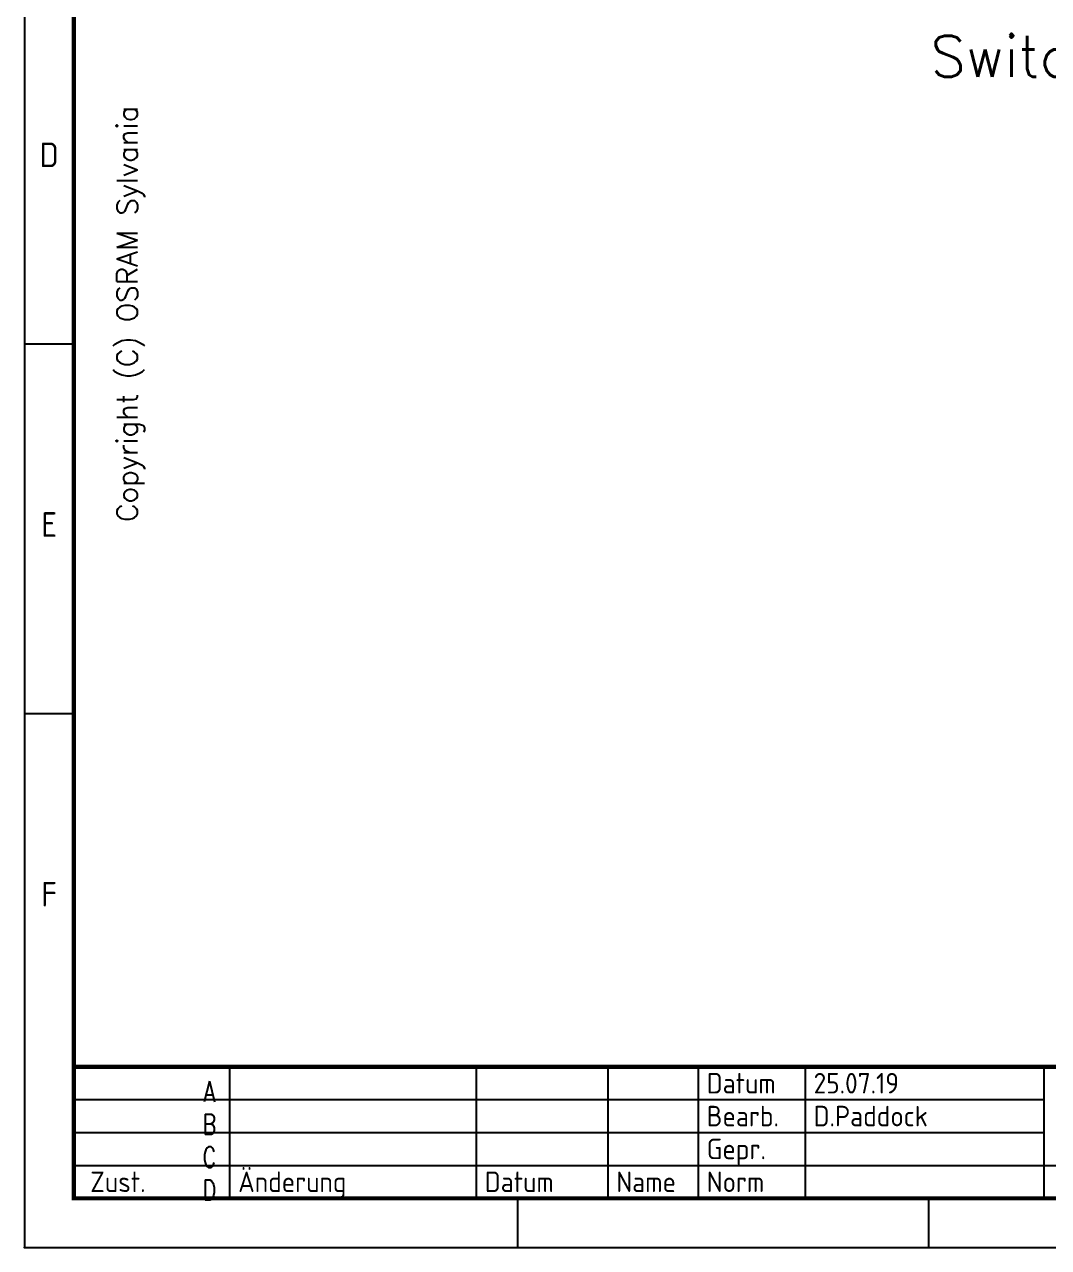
# Model space of a CAD drawing. Extents: x 0 to 420, y 0 to 297.
# Drawn here: x 0 to 124.6, y 0 to 148.9 of the extents above; entities that cross this region are included whole.
import ezdxf
from ezdxf.enums import TextEntityAlignment as Align

# ---------------------------------------------------------------- set-up
doc = ezdxf.new("R2010")
doc.units = 0
doc.header["$LTSCALE"] = 25
for name, color, linetype in [('ECS_LEV_PG_FRAME', 7, 'CONTINUOUS'), ('ECS_LEV_PG_LADDER', 7, 'CONTINUOUS'), ('ECS_LEV_PH_DATA', 7, 'CONTINUOUS'), ('ECS_LEV_PH_EED', 7, 'CONTINUOUS'), ('ECS_LEV_PH_LOGO', 7, 'CONTINUOUS'), ('ECS_LXV_TEXT', 7, 'CONTINUOUS')]:
    doc.layers.add(name, color=color, linetype=linetype)
doc.styles.add('ISOCP', font='ISOCP.SHX', dxfattribs={"oblique": 0.017453, "height": 1})
doc.styles.add('ROMANS', font='ROMANS.SHX', dxfattribs={"oblique": 0.017453})
doc.styles.get("Standard").update_dxf_attribs({"font": 'romans.shx'})

# ---------------------------------------------------------------- blocks, each defined once
blk = doc.blocks.new('__TEXT_')
blk = doc.blocks.new('__PHTEXT_')
blk = doc.blocks.new('sylvania')
at = {"layer": 'ECS_LXV_TEXT', "color": 7, "linetype": 'Continuous'}
ref = blk.add_blockref('__TEXT_', (0, 0), dxfattribs=at)
ref.add_attrib('ECS_T_TEXT_0.0', 'Copyright (C) OSRAM Sylvania', dxfattribs={"color": 7, "linetype": 'Continuous', "height": 2.5, "rotation": 89.9985, "style": 'ROMANS'}).set_placement((-127.5, 139), align=Align.MIDDLE_RIGHT)
ref = blk.add_blockref('__TEXT_', (0, 0), dxfattribs=at)
ref.add_attrib('ECS_T_TEXT_0.0', 'A', dxfattribs={"color": 7, "linetype": 'Continuous', "height": 2.5, "style": 'ROMANS', "width": 0.725}).set_placement((-117.5, 19), align=Align.MIDDLE_CENTER)
ref = blk.add_blockref('__TEXT_', (0, 0), dxfattribs=at)
ref.add_attrib('ECS_T_TEXT_0.0', 'B', dxfattribs={"color": 7, "linetype": 'Continuous', "height": 2.5, "style": 'ROMANS', "width": 0.725}).set_placement((-117.5, 15), align=Align.MIDDLE_CENTER)
ref = blk.add_blockref('__TEXT_', (0, 0), dxfattribs=at)
ref.add_attrib('ECS_T_TEXT_0.0', 'C', dxfattribs={"color": 7, "linetype": 'Continuous', "height": 2.5, "style": 'ROMANS', "width": 0.725}).set_placement((-117.5, 11), align=Align.MIDDLE_CENTER)
ref = blk.add_blockref('__TEXT_', (0, 0), dxfattribs=at)
ref.add_attrib('ECS_T_TEXT_0.0', 'D', dxfattribs={"color": 7, "linetype": 'Continuous', "height": 2.5, "style": 'ROMANS', "width": 0.725}).set_placement((-117.5, 7), align=Align.MIDDLE_CENTER)

msp = doc.modelspace()

# ---------------------------------------------------------------- linework, layer by layer
at = {"layer": 'ECS_LEV_PG_FRAME', "color": 7, "linetype": 'Continuous'}
for p, q in [((0, 297), (0, 0)), ((0, 0), (420, 0))]:
    msp.add_line(p, q, dxfattribs=at)
at = {"layer": 'ECS_LEV_PH_DATA', "color": 7, "linetype": 'Continuous'}
for p, q in [((0, 297), (0, 0)), ((0, 297), (0, 0)), ((0, 0), (420, 0)), ((0, 0), (420, 0))]:
    msp.add_line(p, q, dxfattribs=at)
at = {"layer": 'ECS_LEV_PH_DATA', "color": 7}
for p, q in [((0, 110), (6, 110)), ((0, 65), (6, 65)), ((25, 6), (25, 22)), ((55, 6), (55, 22)), ((71, 6), (71, 22)), ((82, 6), (82, 22)), ((95, 6), (95, 22)), ((124, 22), (124, 6)), ((6, 18), (124, 18)), ((6, 14), (124, 14)), ((6, 10), (244, 10)), ((60, 0), (60, 6)), ((110, 0), (110, 6))]:
    msp.add_line(p, q, dxfattribs=at)
at = {"layer": 'ECS_LEV_PH_DATA', "color": 7, "const_width": 0.5}
msp.add_lwpolyline([(414, 291), (6, 291), (6, 6), (414, 6)], close=True, dxfattribs=at)
msp.add_lwpolyline([(6, 22), (414, 22)], dxfattribs=at)
at = {"layer": 'ECS_LEV_PH_DATA'}
for p in [(0, 0), (0.02, 0.02), (0.02, 0.02), (0.02, 0.02), (0.02, 0.02), (0.02, 0.02), (0.02, 0.02), (0.02, 0.02), (0.02, 0.02), (0.02, 0.02), (0.02, 0.02)]:
    msp.add_point(p, dxfattribs=at)
at = {"layer": 'ECS_LEV_PH_EED'}
msp.add_point((0, 0), dxfattribs=at)

# ---------------------------------------------------------------- block references
at = {"layer": 'ECS_LEV_PG_LADDER', "linetype": 'Continuous'}
ref = msp.add_blockref('__TEXT_', (0, 0), dxfattribs=at)
ref.add_attrib('?', 'D', dxfattribs={"linetype": 'Continuous', "height": 3, "style": 'ISOCP'}).set_placement((3, 133), align=Align.MIDDLE_CENTER)
ref = msp.add_blockref('__TEXT_', (0, 0), dxfattribs=at)
ref.add_attrib('?', 'E', dxfattribs={"linetype": 'Continuous', "height": 3, "style": 'ISOCP'}).set_placement((3, 88), align=Align.MIDDLE_CENTER)
ref = msp.add_blockref('__TEXT_', (0, 0), dxfattribs=at)
ref.add_attrib('?', 'F', dxfattribs={"linetype": 'Continuous', "height": 3, "style": 'ISOCP'}).set_placement((3, 43), align=Align.MIDDLE_CENTER)
at = {"layer": 'ECS_LEV_PH_DATA', "linetype": 'Continuous'}
ref = msp.add_blockref('__TEXT_', (0, 0), dxfattribs=at)
ref.add_attrib('ECS_T_TEXT_0.0', 'Datum', dxfattribs={"linetype": 'Continuous', "height": 2.5, "style": 'ISOCP'}).set_placement((83, 20), align=Align.MIDDLE_LEFT)
ref = msp.add_blockref('__PHTEXT_', (0, 0), dxfattribs=at)
ref.add_attrib('?PGDESCR02_0.0', '25.07.19', dxfattribs={"height": 2.5, "style": 'ISOCP'}).set_placement((96, 20), align=Align.MIDDLE_LEFT)
ref = msp.add_blockref('__TEXT_', (0, 0), dxfattribs=at)
ref.add_attrib('ECS_T_TEXT_0.0', 'Bearb.', dxfattribs={"linetype": 'Continuous', "height": 2.5, "style": 'ISOCP'}).set_placement((83, 16), align=Align.MIDDLE_LEFT)
ref = msp.add_blockref('__PHTEXT_', (0, 0), dxfattribs=at)
ref.add_attrib('?PGDESCR04_0.0', 'D.Paddock', dxfattribs={"height": 2.5, "style": 'ISOCP'}).set_placement((96, 16), align=Align.MIDDLE_LEFT)
ref = msp.add_blockref('__TEXT_', (0, 0), dxfattribs=at)
ref.add_attrib('ECS_T_TEXT_0.0', 'Gepr.', dxfattribs={"linetype": 'Continuous', "height": 2.5, "style": 'ISOCP'}).set_placement((83, 12), align=Align.MIDDLE_LEFT)
ref = msp.add_blockref('__TEXT_', (0, 0), dxfattribs=at)
ref.add_attrib('ECS_T_TEXT_0.0', 'Zust.', dxfattribs={"linetype": 'Continuous', "height": 2.5, "style": 'ISOCP'}).set_placement((8, 8), align=Align.MIDDLE_LEFT)
ref = msp.add_blockref('__TEXT_', (0, 0), dxfattribs=at)
ref.add_attrib('ECS_T_TEXT_0.0', 'Änderung', dxfattribs={"linetype": 'Continuous', "height": 2.5, "style": 'ISOCP'}).set_placement((26, 8), align=Align.MIDDLE_LEFT)
ref = msp.add_blockref('__TEXT_', (0, 0), dxfattribs=at)
ref.add_attrib('ECS_T_TEXT_0.0', 'Datum', dxfattribs={"linetype": 'Continuous', "height": 2.5, "style": 'ISOCP'}).set_placement((56, 8), align=Align.MIDDLE_LEFT)
ref = msp.add_blockref('__TEXT_', (0, 0), dxfattribs=at)
ref.add_attrib('ECS_T_TEXT_0.0', 'Name', dxfattribs={"linetype": 'Continuous', "height": 2.5, "style": 'ISOCP'}).set_placement((72, 8), align=Align.MIDDLE_LEFT)
ref = msp.add_blockref('__TEXT_', (0, 0), dxfattribs=at)
ref.add_attrib('ECS_T_TEXT_0.0', 'Norm', dxfattribs={"linetype": 'Continuous', "height": 2.5, "style": 'ISOCP'}).set_placement((83, 8), align=Align.MIDDLE_LEFT)
at = {"layer": 'ECS_LEV_PH_LOGO', "color": 7}
msp.add_blockref('sylvania', (140, 0), dxfattribs=at)
at = {"layer": 'ECS_LXV_TEXT', "color": 7, "linetype": 'Continuous'}
ref = msp.add_blockref('__TEXT_', (0, 0), dxfattribs=at)
ref.add_attrib('ECS_T_TEXT_0.0', 'SwitchBoardPin15', dxfattribs={"color": 7, "height": 5}).set_placement((140, 145), align=Align.MIDDLE_CENTER)

doc.saveas('drawing.dxf')
